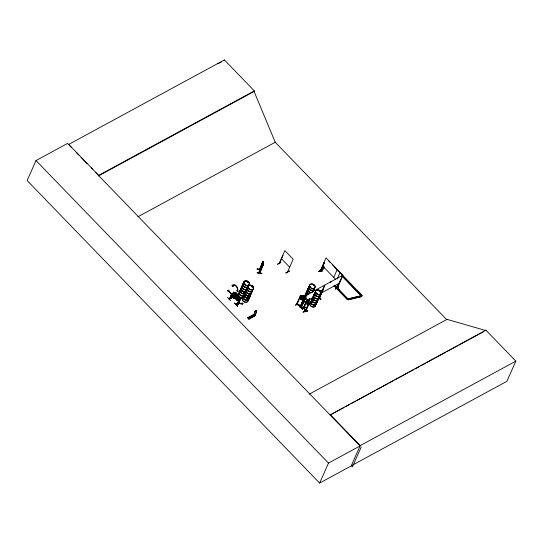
<?xml version="1.0" encoding="UTF-8"?>
<svg xmlns="http://www.w3.org/2000/svg" width="543" height="543" viewBox="0 0 543 543"><rect width="100%" height="100%" fill="white"/><g stroke="black" fill="none" stroke-linecap="round" stroke-linejoin="round"><path stroke-width="0.81" d="M335.37 288.917L338.696 287.077M335.499 289.046L338.723 286.894M338.73 286.928L335.316 288.89M232.533 294.055L232.01 294.292M254.708 314.682L254.355 314.77L254.864 314.682M256.52 310.942L256.5 310.813M303.075 296.037L302.79 297.917L301.67 297.917L301.67 296.614L302.614 295.786L303.048 296.071M279.163 263.477L284.885 250.615L293.193 259.215L287.505 272.057M287.491 271.649L287.491 271.846M231.983 294.143L232.329 294.503C229.784 301.86 229.764 296.804 232.363 293.682L232.709 294.041L232.363 293.682M263.077 261.909L263.667 261.475L262.663 263.131L262.35 264.665L262.737 265.5M263.165 264.828L263.606 261.516M309.103 303.34L308.947 302.892M254.524 314.838L247.988 318.035L254.158 314.248L253.391 314.926L254.436 316.006L255.855 313.073A1.059 0.638 61.5 0 0 256.174 311.879L256.493 311.159M257.294 272.606C265.69 273.4 260.674 274.446 257.287 272.62M303.578 311.696C316.902 308.58 293.491 314.472 307.576 310.963M309.001 300.91L308.376 303.693L307.576 303.659L306.985 301.345L308.254 299.743M259.296 269.552C259.995 268.541 258.488 272.688 259.371 272.756L263.111 264.801M259.405 269.538L259.622 273.122L263.172 265.14L263.64 262.703M259.602 273.109L259.398 269.287M320.384 270.713L320.696 271.038L320.479 270.387M320.39 270.536L320.825 270.747L320.56 270.448M337.054 287.715L336.823 287.295L336.789 287.634M285.998 273.014L289.324 270.971L285.985 272.79M289.27 271.12L285.91 272.953M308.302 299.682L307.345 304.698L308.614 304.63L309.177 303.361L309.028 300.897L308.302 299.682L306.985 299.763L303.51 308.2M262.507 262.798L261.93 265.269L262.459 262.792M244.54 284.199L245.036 284.308L244.574 284.172M245.029 284.356L244.845 284.05M248.015 282.645L247.947 282.17M247.934 282.475L247.846 282.523M247.805 282.591L248.389 282.774L248.226 282.143M249.189 288.557L248.823 288.523L249.162 288.503M252.454 287.05L251.918 286.935L251.979 286.439M252.359 286.914L251.993 286.534L252.638 286.67M250.873 316.671L250.907 317.227L251.368 317.01M310.392 287.335L310.664 287.03L310.44 287.376M314.295 285.632L314.173 285.761M316.698 293.43L316.345 293.132L316.576 293.525M319.467 291.435L319.617 291.693M319.637 291.611L320.071 291.442M232.384 294.815L237.359 300.408L232.255 295.134M232.255 294.91L232.431 295.473M233.605 292.833L233.87 292.514M233.857 292.521L233.402 292.263L230.904 298.134L233.565 292.154L238.52 297.645M240.624 297.734L240.488 297.788M263.688 262.71L259.398 273.048M228.725 291.265L232.146 294.544L231.284 293.797L231.08 294.258L231.854 295.053L231.175 294.204L231.379 293.749M300.625 295.976L300.306 295.874M256.011 310.311L255.434 311.187A1.059 0.638 61.5 0 0 254.83 312.082L253.832 314.797L254.572 315.49M71.683 147.703L67.556 143.433L36.001 160.558L27.15 180.534L319.637 483.066L351.192 465.942L360.213 445.593L515.85 361.136L485.91 330.164L330.103 415.001M98.69 175.362L98.432 175.939L254.07 91.482L254.328 90.898L224.388 59.934L68.751 144.39L98.69 175.362L254.328 90.898M224.13 60.517L224.388 59.934M229.187 299.145L232.553 297.204L229.2 299.01M230.761 295.528L234.067 298.657L230.945 295.433M230.673 298.256L230.388 298.019L232.044 294.272M230.571 298.263L232.418 294.075M232.173 296.824L228.766 298.718L232.18 296.824M238.214 296.593L237.339 294.231L236.022 292.867L234.264 292.501L233.775 293.539L234.712 295.86M236.022 292.908L234.223 292.521L233.816 293.553L234.929 295.365M234.318 293.05L235.146 294.876L236.388 295.67L236.164 294.496L234.277 293.071M234.4 295.731C234.617 294.869 234.562 296.851 235.533 296.906M235.696 292.799L240.671 298.385L235.696 292.799L240.943 298.032C236.51 304.915 242.517 298.345 240.515 297.74M233.952 298.63L230.816 295.406M237.345 299.946L237.243 300.469M233.463 292.412L238.425 297.802L238.655 297.469L233.565 292.154M237.936 301.195L241.241 304.318M238.377 300.035L239.239 300.781L238.377 300.035L238.669 299.526L239.443 300.32L238.669 299.526M238.94 300.048L238.106 298.222L236.87 297.428L237.094 298.602L238.9 300.069M239.158 299.804L239.511 300.164L237.814 303.924L237.529 303.7L239.449 299.397L239.884 299.702L238.112 303.829L237.766 303.469M238.764 301.222L237.569 303.632M239.538 299.349L238.995 300.598C236.619 300.795 235.56 298.474 235.038 296.505C236.707 290.824 241.784 305.668 238.567 297.218M239.409 300.177L237.786 303.951L239.497 300.218M239.707 302.994L236.327 304.799L239.721 302.858M257.111 269.131L261.753 269.749L257.178 268.955M263.063 261.583L259.33 269.912L263.07 261.536L263.654 261.522M259.486 269.939L262.86 261.556M250.153 316.691L251.219 317.696M254.239 314.336L253.506 314.94L254.504 315.571M254.158 314.248L247.852 317.879L254.253 314.967L253.893 314.601L255.095 315.829L249.027 319.087L248.701 318.755L255.122 315.239L248.694 318.741M254.877 312.055L254.83 312.082A1.059 0.638 61.5 0 1 255.481 311.159L255.753 310.467M254.972 314.648L254.715 315.232M277.636 264.156L280.812 262.412M248.823 318.877L255.122 315.239M255.196 315.327L248.918 318.972M282.991 255.549L279.346 263.62M299.709 297.102L300.517 299.159L301.949 299.899L303.897 299.39L304.46 298.121L303.632 296.098L302.2 295.358L300.265 295.833L296.688 304.032L296.96 303.605L297.123 304.236M295.548 305.254L297.707 302.308L295.799 305.214M297.075 304.209L300.693 295.949M300.442 306.069L303.944 298.039L304.46 298.121L303.944 298.039M299.987 307.677L301.894 304.609M304.406 298.107L300.788 306.266M301.29 307.358L304.901 299.349L301.026 307.528L301.521 307.033M304.901 299.349L301.134 307.637L306.863 294.774L324.7 285.095L318.7 298.134L318.904 297.829L320.56 299.471L320.906 299.281L318.884 296.98M301.351 308.193L305.478 307.182L301.413 308.071M321.951 269.728L318.7 271.459M302.716 309.028C292.582 299.234 309.157 315.972 299.566 305.824M305.56 311.288L303.476 307.82L307.053 299.804L303.551 308.214L307.209 300.157M320.363 270.502L320.261 270.828L326.071 257.871L342.701 275.063L341.73 277.242M303.551 308.214L303.612 307.494M320.58 271.1L324.205 263.016L323.804 262.785L324.09 263.077M320.696 271.038L324.205 263.016M321.049 270.991L321.856 271.432L321.049 270.991L323.804 266.552M305.383 307.277L301.358 308.254M305.6 311.322L309.15 303.333L305.444 311.404L305.207 311.085L308.987 303.042M308.913 303.021L305.376 310.976M305.356 311.336L305.478 310.677M318.727 297.7L318.761 298.1M319.067 296.933L320.431 293.851M321.117 292.31L322.44 289.84L319.06 297.516M319.725 297.598L323.16 289.446L319.318 297.598M323.16 289.446L319.393 297.734L325.121 284.865L342.959 275.186L337.264 288.048M333.728 277.439L337.271 269.45M337.23 278.939L340.128 272.403M337.122 287.933L339.002 289.46L335.852 286.236M338.445 283.541L336.606 287.736L336.931 288.218L340.807 280.039L340.509 280.208M338.56 283.48L336.579 287.647L337.149 287.905M336.823 288.102L341.092 278.695M337.264 287.62L336.857 288.089M337.631 286.86L340.699 279.93M333.993 285.815L347.181 299.458L347.941 298.854L362.045 295.44L332.296 264.665M347.181 299.458L347.941 298.854L334.753 285.218M338.085 289.019L348.246 299.797L361.814 296.485L342.151 275.878M347.825 299.105L361.4 295.792M342.036 276.129L361.285 296.037L362.045 295.44M348.246 299.797L361.814 296.485M319.637 483.066L328.488 463.091L360.043 445.966L95.853 172.694M361.231 446.984L352.448 466.797L351.396 465.704M485.91 330.164L485.747 330.538L446.984 319.338M515.85 361.136L506.904 381.315L351.267 465.779M233.687 292.609L232.485 295.107L233.633 292.711M240.854 298.243L235.696 293.01M321.856 271.432L324.619 266.986M300.245 295.867L302.227 295.372L303.632 296.098L300.537 299.125L301.935 299.851L303.876 299.424M296.79 303.693L297.211 303.951L296.919 303.612M239.225 299.885L239.612 299.756M244.723 284.322L244.723 284.138M247.662 282.279L248.361 282.523M248.87 288.727L249.061 288.374M252.583 286.792L252.135 287.016M250.744 316.739L250.825 317.187M313.447 285.265L313.827 285.564M316.467 293.471L316.481 293.186M319.427 291.265L319.372 291.625M320.139 291.795C319.963 290.838 320.241 292.575 319.413 291.584M302.465 309.286L299.349 306.048M302.627 309.177L299.322 306.076M320.723 299.376L319.06 297.7L318.768 297.917M242.171 303.252C242.755 301.956 240.556 304.311 241.961 303.476M227.408 297.326L230.524 300.55M237.549 306.306L234.406 303.109M277.575 264.271L280.907 262.445M228.698 291.313L231.325 293.906M232.017 294.191L232.363 294.55M305.322 310.725L305.533 311.098M308.465 300.293L307.501 301.535L307.752 302.818L308.444 302.152L308.424 300.306M319.447 297.72L319.779 297.123M249.115 288.727L248.932 288.333M314.058 285.645L313.834 285.537M319.386 291.279L319.949 291.286M234.42 303.096L237.691 306.225M302.227 295.372L300.578 297.197L301.141 298.44L302.057 298.942L303.306 298.684L303.591 296.118M318.693 271.452L322.019 269.62M318.632 271.629L321.802 269.606M320.791 270.828L320.268 270.774M305.01 299.464L304.603 299.519M323.268 289.555L322.861 289.609M301.487 307.053L301.467 307.453M336.775 287.641L337.027 288.007M338.995 289.446L335.75 286.181M137.786 216.847L275.6 142.062M234.25 292.575L236.789 294.421L237.284 295.894M228.651 298.602L231.997 296.783M237.277 294.272L238.173 296.573M232.669 297.483L229.316 299.288M235.078 296.526L235.94 298.847M240.454 298.161L239.646 300.089L239.3 299.729M239.124 299.885L239.877 299.96L239.47 300.245M239.884 299.702L239.449 299.397M238.954 300.618L236.463 298.677L235.974 297.204L236.259 296.546L237.332 296.709M239.171 302.444L235.825 304.263M236.497 304.962L239.843 303.143L236.497 304.976M256.133 311.899L256.174 311.879A1.059 0.638 61.5 0 1 255.807 313.101L255.855 313.073M254.205 314.859L248.002 317.804L249.033 319.101M330.667 282.007L331.311 281.654L330.551 282.258M303.32 302.763L307.039 300.747M308.526 299.94L312.985 297.523M321.578 292.86L339.416 283.174M309.218 394.164L447.025 319.379L446.658 319.576L275.233 142.259L254.07 91.482M330.85 414.594L343.509 407.725M345.002 406.917L349.468 404.494M350.954 403.687L355.427 401.257M356.914 400.449L375.532 390.349M377.018 389.541L381.491 387.118M382.978 386.311L387.444 383.881M388.937 383.073L393.404 380.65M394.897 379.842L407.555 372.973M409.042 372.165L413.508 369.742M415.001 368.928L419.467 366.505M420.961 365.697L425.427 363.274M426.913 362.466L445.531 352.359M447.025 351.552L451.491 349.129M452.977 348.321L457.444 345.898M458.937 345.09L477.555 334.983M479.041 334.176L483.508 331.753M218.001 63.782L221.408 61.97M259.411 272.762L259.703 272.457M300.428 305.899L300.89 306.157L296.77 303.904L300.455 305.797M251.945 286.446L252.298 286.453M313.474 285.326L314.166 285.706M319.46 291.224L319.678 291.224M279.428 263.307L279.462 263.314M307.053 299.804L307.066 300.184M306.469 301.019L306.619 303.483L307.345 304.643L306.578 303.489L306.496 301.046M303.646 308.003L305.702 311.03L305.302 310.793M320.601 299.424L319.033 297.808M297.191 303.924L300.89 305.947M230.727 297.835L232.214 294.021L232.669 294.381M250.934 316.718L251.348 317.064M304.087 297.808L300.428 306.082C302.383 305.539 297.442 305.919 296.736 304.046M263.545 262.079L262.663 264.617L263.552 262.479M263.179 265.174L262.955 264.774M257.117 269.056L261.685 269.708M235.452 295.514L237.25 295.854M232.458 293.939L232.703 294.299L232.228 294.516M305.404 311.356L303.442 307.609M300.686 296.057L300.306 295.915M304.039 297.91L304.073 297.924A2.966 2.152 23.9 0 0 304.806 299.668M247.947 317.913L248.789 318.775M300.978 305.838L300.571 305.777M318.809 297.109L320.906 299.281L318.775 297.143M328.8 261.047L329.968 262.249M335.106 267.93L338.024 270.95M342.104 275.172L348.525 281.81M349.685 283.018L353.771 287.24M356.69 290.254L361.937 295.684M322.535 265.86L335.445 279.211M335.214 286.059L336.938 287.838M334.101 285.57L347.289 299.207M281.342 258.604L289.657 267.204M233.429 292.453L238.54 297.74M254.117 314.607L255 315.517M239.395 299.682L239.843 300.048M234.515 295.467L235.655 296.641M234.515 295.67L235.648 296.845M232.126 294.068L232.472 294.428M232.268 294.883L237.359 300.198M232.248 295.12L237.359 300.408M330.273 414.621L360.213 445.593M76.4 152.576L78.755 155.013M81.117 157.456L87.009 163.552M91.136 167.821L92.317 169.036M36.001 160.558L328.488 463.091M256.248 310.487L256.452 310.84M361.285 296.037L361.706 296.736M347.941 298.854L348.355 299.546M238.323 297.734L239.402 299.56M308.831 300.652L308.831 300.639A2.973 2.158 23.9 0 0 309.72 299.207M261.998 265.262C260.945 266.694 263.593 266.403 261.97 266.491L261.95 265.255M246.59 289.555A2.966 2.152 23.9 0 1 242.836 288.93A2.966 2.152 23.9 0 1 242.232 285.896M246.678 289.46A3.014 2.186 23.9 0 1 242.864 288.822A3.014 2.186 23.9 0 1 242.253 285.747M246.244 291.062A2.973 2.158 23.9 0 1 242.002 290.797A2.973 2.158 23.9 0 1 241.873 287.396M241.947 287.261A2.966 2.152 23.9 0 0 242.076 290.648A2.973 2.158 23.9 0 0 246.284 290.967A2.966 2.152 23.9 0 1 242.076 290.648A2.973 2.158 23.9 0 1 241.913 287.301M247.656 287.254A3.014 2.186 23.9 0 1 243.325 286.086A3.014 2.186 23.9 0 1 244.323 282.944M247.228 288.828A2.973 2.152 23.9 0 1 242.999 288.564A2.973 2.152 23.9 0 1 242.87 285.163M248.042 286.989A2.973 2.152 23.9 0 1 243.807 286.724A2.973 2.152 23.9 0 1 243.678 283.331M246.726 289.344A3.014 2.186 23.9 0 1 242.918 288.706A3.014 2.186 23.9 0 1 242.3 285.632M247.703 287.138A3.014 2.186 23.9 0 1 243.379 285.971A3.014 2.186 23.9 0 1 244.377 282.835M248.205 286.616A2.966 2.152 23.9 0 1 243.977 286.351A2.966 2.152 23.9 0 1 243.848 282.964M243.807 295.84A2.966 2.152 23.9 0 1 239.782 294.958A2.966 2.152 23.9 0 1 239.925 291.822M243.502 297.252A2.973 2.158 23.9 0 1 239.259 296.987A2.973 2.158 23.9 0 1 239.13 293.587M243.515 297.197A2.966 2.152 23.9 0 1 239.287 296.933A2.966 2.152 23.9 0 1 239.158 293.546M244.866 293.539A3.014 2.186 23.9 0 1 240.78 292.643A3.014 2.186 23.9 0 1 240.929 289.46M244.445 295.107A2.973 2.152 23.9 0 1 240.515 295.073A2.973 2.152 23.9 0 1 239.612 291.808M244.784 293.634A2.973 2.152 23.9 0 1 240.753 292.758A2.973 2.152 23.9 0 1 240.895 289.616M243.943 295.63A3.014 2.186 23.9 0 1 240.128 294.992A3.014 2.186 23.9 0 1 239.517 291.917M244.947 293.261A2.966 2.152 23.9 0 1 240.685 292.114A2.966 2.152 23.9 0 1 241.669 289.025M251.647 292.467A2.966 2.152 23.9 0 1 247.622 293.654A2.966 2.152 23.9 0 1 246.861 289.84M251.68 291.74A3.014 2.186 23.9 0 1 248.015 293.729A3.014 2.186 23.9 0 1 246.889 289.677M250.805 293.641A2.973 2.158 23.9 0 1 247.187 295.602A2.973 2.158 23.9 0 1 246.074 291.598M252.726 290.145A3.014 2.186 23.9 0 1 248.64 291.353A3.014 2.186 23.9 0 1 247.866 287.471M251.748 291.503A2.973 2.152 23.9 0 1 248.131 293.464A2.973 2.152 23.9 0 1 247.024 289.467M252.631 290.261A2.973 2.152 23.9 0 1 248.599 291.455A2.973 2.152 23.9 0 1 247.839 287.627M251.728 291.632A3.014 2.186 23.9 0 1 248.063 293.614A3.014 2.186 23.9 0 1 246.943 289.562M252.78 290.03A3.014 2.186 23.9 0 1 248.687 291.238A3.014 2.186 23.9 0 1 247.92 287.362M252.787 289.887A2.966 2.152 23.9 0 1 248.762 291.082A2.966 2.152 23.9 0 1 248.002 287.261M248.796 298.155A2.966 2.152 23.9 0 1 245.185 300.109A2.966 2.152 23.9 0 1 244.078 296.118M248.965 298.63A3.014 2.186 23.9 0 1 244.879 299.845A3.014 2.186 23.9 0 1 244.106 295.962M247.988 300.001A2.973 2.158 23.9 0 1 244.73 302.105A2.973 2.158 23.9 0 1 242.782 298.324M248.022 299.926A2.973 2.158 23.9 0 1 244.764 302.023A2.973 2.158 23.9 0 1 242.816 298.243M250.669 293.919A2.966 2.152 23.9 0 1 247.425 296.01A2.966 2.152 23.9 0 1 245.484 292.249M249.943 296.424A3.014 2.186 23.9 0 1 246.21 297.808A3.014 2.186 23.9 0 1 244.601 294.123M248.965 297.781A2.973 2.152 23.9 0 1 247.065 300.062A2.973 2.152 23.9 0 1 243.556 298.134A2.973 2.152 23.9 0 1 244.845 295.521M249.773 295.949A2.973 2.152 23.9 0 1 246.522 298.046A2.973 2.152 23.9 0 1 244.581 294.272M248.945 297.91A3.014 2.186 23.9 0 1 245.28 299.899A3.014 2.186 23.9 0 1 244.153 295.847M249.99 296.315A3.014 2.186 23.9 0 1 246.257 297.693A3.014 2.186 23.9 0 1 244.649 294.007M250.004 296.173A2.966 2.152 23.9 0 1 246.325 297.537A2.966 2.152 23.9 0 1 244.75 293.906M314.282 288.224A3.014 2.186 23.9 0 1 310.623 290.213A3.014 2.186 23.9 0 1 309.496 286.161M312.544 292.175A2.973 2.152 23.9 0 1 311.933 292.399M311.241 292.467A2.973 2.152 23.9 0 1 308.078 290.736A2.973 2.152 23.9 0 1 308.655 288.15M313.379 290.186A2.973 2.152 23.9 0 1 313.012 291.808M314.187 288.353A2.973 2.152 23.9 0 1 312.293 290.627A2.973 2.152 23.9 0 1 308.784 288.7A2.973 2.152 23.9 0 1 310.073 286.086M314.336 288.109A3.014 2.186 23.9 0 1 310.671 290.098A3.014 2.186 23.9 0 1 309.544 286.046M314.349 287.98A2.966 2.152 23.9 0 1 310.739 289.935A2.966 2.152 23.9 0 1 309.632 285.951M311.071 292.833A2.966 2.152 23.9 0 1 308.119 291.387A2.966 2.152 23.9 0 1 308.017 288.883M312.944 289.955A2.966 2.152 23.9 0 1 313.277 291.15M311.139 292.745A3.014 2.186 23.9 0 1 307.935 290.98A3.014 2.186 23.9 0 1 308.519 288.36M313.304 290.43A3.014 2.186 23.9 0 1 313.257 291.591M311.187 292.629A3.014 2.186 23.9 0 1 307.99 290.872A3.014 2.186 23.9 0 1 308.567 288.252M313.359 290.315A3.014 2.186 23.9 0 1 313.304 291.482M308.811 294.292A2.973 2.158 23.9 0 1 307.698 290.288M308.777 294.367A2.973 2.158 23.9 0 1 307.664 290.362M309.591 298.82A2.966 2.152 23.9 0 1 308.981 299.044M306.137 298.426A2.966 2.152 23.9 0 1 305.234 295.168M309.612 298.684A2.973 2.158 23.9 0 1 308.777 300.673M304.881 296.648A2.973 2.158 23.9 0 0 304.738 299.797A2.973 2.158 23.9 0 1 304.915 296.566A2.966 2.152 23.9 0 0 304.161 297.36M309.727 299.152A2.966 2.152 23.9 0 1 308.824 300.544M307.277 295.854A2.966 2.152 23.9 0 1 306.374 292.596M306.225 298.209A3.014 2.186 23.9 0 1 305.302 294.897M305.729 297.571A2.966 2.152 23.9 0 1 305.397 294.795M306.544 295.738A2.966 2.152 23.9 0 1 306.686 292.602M306.564 295.63A3.014 2.186 23.9 0 1 307.324 292.215M306.171 298.324A3.014 2.186 23.9 0 1 305.254 295.012M306.619 295.514A3.014 2.186 23.9 0 1 306.761 292.331M308.689 294.564A2.966 2.152 23.9 0 1 307.582 290.573M308.736 294.455A2.973 2.158 23.9 0 1 307.63 290.451M319.094 296.648A2.966 2.152 23.9 0 1 315.85 298.738A2.966 2.152 23.9 0 1 313.908 294.971M318.931 295.908A3.014 2.186 23.9 0 1 316.277 298.745A3.014 2.186 23.9 0 1 313.929 294.822M318.313 299.179A2.973 2.158 23.9 0 1 314.275 300.381A2.973 2.158 23.9 0 1 313.515 296.546M320.173 294.313A3.014 2.186 23.9 0 1 316.508 296.302A3.014 2.186 23.9 0 1 315.381 292.249M319.264 296.274A2.973 2.152 23.9 0 1 315.653 298.236A2.973 2.152 23.9 0 1 314.54 294.238M320.078 294.442A2.973 2.152 23.9 0 1 316.46 296.403A2.973 2.152 23.9 0 1 315.354 292.406M319.243 296.403A3.014 2.186 23.9 0 1 315.585 298.392A3.014 2.186 23.9 0 1 314.458 294.34M320.221 294.197A3.014 2.186 23.9 0 1 316.555 296.186A3.014 2.186 23.9 0 1 315.435 292.134M320.234 294.068A2.966 2.152 23.9 0 1 316.99 296.166A2.966 2.152 23.9 0 1 315.049 292.399M316.311 302.926A2.966 2.152 23.9 0 1 312.7 304.888A2.966 2.152 23.9 0 1 311.594 300.897M316.46 302.689A3.014 2.186 23.9 0 1 312.795 304.677A3.014 2.186 23.9 0 1 311.675 300.625M315.503 304.779A2.973 2.158 23.9 0 1 311.879 306.741A2.973 2.158 23.9 0 1 310.772 302.736M315.537 304.698A2.973 2.158 23.9 0 1 311.913 306.666A2.973 2.158 23.9 0 1 310.806 302.661M318.184 298.691A2.966 2.152 23.9 0 1 314.94 300.788A2.966 2.152 23.9 0 1 312.999 297.021M317.39 300.598A3.014 2.186 23.9 0 1 313.725 302.587A3.014 2.186 23.9 0 1 312.598 298.535M316.481 302.56A2.973 2.152 23.9 0 1 313.23 304.657A2.973 2.152 23.9 0 1 311.282 300.883M317.241 301.874A2.973 2.152 23.9 0 1 312.999 302.315A2.973 2.152 23.9 0 1 312.571 298.691M317.438 300.483A3.014 2.186 23.9 0 1 315.51 302.79A3.014 2.186 23.9 0 1 311.96 300.842A3.014 2.186 23.9 0 1 313.263 298.188M317.451 300.354A2.966 2.152 23.9 0 1 315.558 302.627A2.966 2.152 23.9 0 1 312.055 300.707A2.966 2.152 23.9 0 1 313.345 298.1M257.233 272.756L261.807 273.516L257.239 272.729M227.524 290.824L228.352 290.172L227.524 290.824M228.216 291.543L229.078 290.933L228.216 291.543M242.164 304.209L243.033 303.598L242.164 304.209M236.008 304.304L239.375 302.499L236.029 304.311M248.613 317.472L249.624 318.612L248.613 317.472M249.02 317.248L250.031 318.395L249.02 317.248M249.637 316.915L250.642 318.062L249.637 316.915M250.798 316.291L251.803 317.431L250.798 316.291M238.106 291.435L237.216 291.367L236.843 290.132L237.277 290.586A3.339 2.009 61.5 0 0 236.022 286.222A3.339 2.009 61.5 0 0 232.906 286.059L233.341 286.507L232.411 286.399L231.997 285.123L232.431 285.57A3.998 2.403 61.5 0 1 236.164 285.761A3.998 2.403 61.5 0 1 237.671 290.987L238.106 291.435M245.28 297.096L244.391 297.028L244.017 295.792L244.459 296.247A3.339 2.009 61.5 0 0 243.203 291.883A3.339 2.009 61.5 0 0 240.081 291.727L240.515 292.168L239.585 292.059L239.178 290.783L239.606 291.231A3.998 2.403 61.5 0 1 243.345 291.421A3.998 2.403 61.5 0 1 244.845 296.648L245.28 297.096M244.085 283.704A2.973 2.158 23.9 0 0 249.027 284.783A2.973 2.158 23.9 0 0 246.705 280.901A2.973 2.158 23.9 0 0 244.085 283.704M244.011 283.88A2.966 2.152 23.9 0 0 248.938 284.96A2.966 2.152 23.9 0 0 246.624 281.091A2.966 2.152 23.9 0 0 244.011 283.88M244.051 283.765A2.973 2.158 23.9 0 0 248.999 284.844A2.973 2.158 23.9 0 0 246.678 280.969A2.973 2.158 23.9 0 0 244.051 283.765M241.655 290.722A2.966 2.152 23.9 0 0 245.68 291.605A2.959 2.145 23.9 0 1 241.662 290.729A2.966 2.152 23.9 0 1 241.798 287.586A2.959 2.145 23.9 0 0 241.662 290.729M248.239 288A2.973 2.158 23.9 0 0 253.187 289.08A2.973 2.158 23.9 0 0 250.859 285.204A2.973 2.158 23.9 0 0 248.239 288M248.165 288.184A2.966 2.152 23.9 0 0 253.092 289.256A2.966 2.152 23.9 0 0 250.785 285.394A2.966 2.152 23.9 0 0 248.165 288.184M247.846 296.003A2.973 2.158 23.9 0 0 250.472 293.2A2.973 2.158 23.9 0 1 247.846 296.01A2.973 2.158 23.9 0 1 245.524 292.134A2.973 2.158 23.9 0 0 247.846 296.003M248.205 288.075A2.973 2.158 23.9 0 0 253.153 289.154A2.973 2.158 23.9 0 0 250.832 285.272A2.973 2.158 23.9 0 0 248.205 288.075M309.836 286.758A2.973 2.158 23.9 0 0 314.784 287.838A2.973 2.158 23.9 0 0 312.456 283.962A2.973 2.158 23.9 0 0 309.836 286.758M309.795 286.867A2.966 2.152 23.9 0 0 314.723 287.939A2.966 2.152 23.9 0 0 312.408 284.077A2.966 2.152 23.9 0 0 309.795 286.867M315.768 292.765A2.966 2.152 23.9 0 0 320.696 293.838A2.966 2.152 23.9 0 0 318.381 289.976A2.973 2.158 23.9 0 0 315.754 292.779A2.973 2.158 23.9 0 0 320.703 293.858A2.973 2.158 23.9 0 0 318.381 289.976A2.966 2.152 23.9 0 0 315.768 292.765M314.377 300.157A2.966 2.152 23.9 0 0 318.402 298.962A2.973 2.158 23.9 0 1 314.349 300.211A2.973 2.158 23.9 0 1 313.589 296.376A2.966 2.152 23.9 0 0 314.377 300.157M315.687 292.955A2.966 2.152 23.9 0 0 320.608 294.034A2.966 2.152 23.9 0 0 318.3 290.166A2.966 2.152 23.9 0 0 315.687 292.955M315.727 292.847A2.973 2.158 23.9 0 0 320.669 293.926A2.973 2.158 23.9 0 0 318.347 290.043A2.973 2.158 23.9 0 0 315.727 292.847"/></g></svg>
